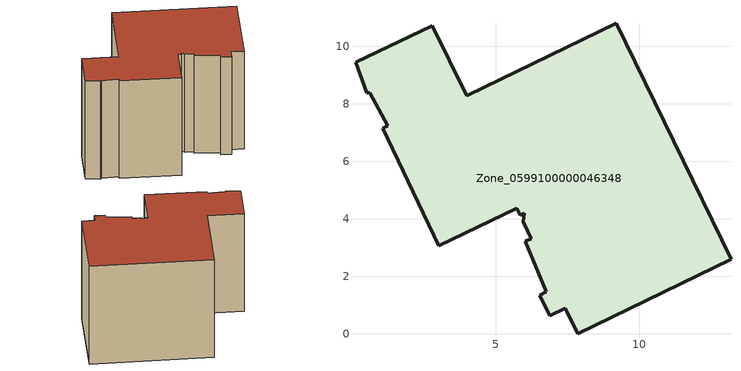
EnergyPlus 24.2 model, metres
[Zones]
Zone_0599100000046348
 floor ground (C_G): 0.52,8.39 0.12,9.45 2.79,10.73 3.99,8.28 9.2,10.81 13.19,2.59 7.85,0 7.42,0.89 6.88,0.63 6.53,1.35 6.77,1.46 6.04,3.22 6.23,3.31 5.96,3.9 5.99,4.2 5.85,4.13 5.74,4.38 3.03,3.07 1.07,7.15 1.25,7.23 0.61,8.39 z0
 wall outside (C_F): 7.42,0.89 7.85,0 13.19,2.59 9.2,10.81 3.99,8.28 2.79,10.73 0.12,9.45 0.52,8.39 0.61,8.39 1.25,7.23 1.07,7.15 3.03,3.07 5.74,4.38 5.85,4.13 5.99,4.2 5.96,3.9 6.23,3.31 6.04,3.22 6.77,1.46 6.53,1.35 6.88,0.63 7.42,0.89 z0:8.54
 roof outside (C_R): 5.85,4.13 5.99,4.2 5.96,3.9 6.23,3.31 6.04,3.22 6.77,1.46 6.53,1.35 6.88,0.63 7.42,0.89 7.85,0 13.19,2.59 9.2,10.81 3.99,8.28 2.79,10.73 0.12,9.45 0.52,8.39 0.61,8.39 1.25,7.23 1.07,7.15 3.03,3.07 5.74,4.38 z8.54
[BUILDING]
Pand.0599100000046348: North Axis=0; Terrain=City; Loads Convergence Tolerance Value=0.04; Temperature Convergence Tolerance Value=0.4; Solar Distribution=FullExterior; Maximum Number of Warmup Days=25; Minimum Number of Warmup Days=1
[Site:Location]
Rotterdam.The.Hague.AP_ZH_NLD Design_Conditions: Latitude=51.96; Longitude=4.45; Time Zone=1; Elevation=-4.5
[SITE:GROUNDTEMPERATURE:BUILDINGSURFACE]
18, 18, 18, 18, 18, 18, 18, 18, 18, 18, 18, 18
[MATERIAL] Thermal Absorptance=0.9; Solar Absorptance=0.7; Visible Absorptance=0.7
Name | Roughness | Thickness | Conductivity | Density | Specific Heat
G.TC.1946-1964 | MediumSmooth | 0.15 | 1 | 540 | 1210
F.TC.1946-1964 | Rough | 0.3 | 0.857143 | 1920 | 840
R.TC.1946-1964 | MediumRough | 0.2 | 0.235294 | 1500 | 1000
[CONSTRUCTION]
C_G: G.TC.1946-1964
C_F: F.TC.1946-1964
C_R: R.TC.1946-1964
[ZONE]
Zone_0599100000046348: Type=1; Multiplier=1; Ceiling Height=Autocalculate; Volume=Autocalculate; Floor Area=autocalculate; Part of Total Floor Area=Yes
[ZONEINFILTRATION:DESIGNFLOWRATE]
Infil_Zone_0599100000046348: Zone or ZoneList or Space or SpaceList=Zone_0599100000046348; Schedule=AlwaysOn; Design Flow Rate Calculation Method=Flow/Area; Flow Rate per Floor Area=0.003; Constant Term Coefficient=1; Temperature Term Coefficient=0; Velocity Term Coefficient=0; Velocity Squared Term Coefficient=0
[HVACTEMPLATE:ZONE:IDEALLOADSAIRSYSTEM]
Zone_0599100000046348: Maximum Heating Supply Air Temperature=50; Minimum Cooling Supply Air Temperature=13; Maximum Heating Supply Air Humidity Ratio=0.0156; Minimum Cooling Supply Air Humidity Ratio=0.0077; Heating Limit=NoLimit; Cooling Limit=NoLimit; Dehumidification Control Type=ConstantSensibleHeatRatio; Cooling Sensible Heat Ratio=0.7; Dehumidification Setpoint=60; Humidification Control Type=None; Humidification Setpoint=30; Outdoor Air Method=None; Outdoor Air Flow Rate per Person=0.00944; Outdoor Air Flow Rate per Zone Floor Area=0; Outdoor Air Flow Rate per Zone=0; Demand Controlled Ventilation Type=None; Outdoor Air Economizer Type=NoEconomizer; Heat Recovery Type=None; Sensible Heat Recovery Effectiveness=0.7; Latent Heat Recovery Effectiveness=0.65
[ZONECONTROL:THERMOSTAT]
ThermostatControl_Zone_0599100000046348: Zone or ZoneList=Zone_0599100000046348; Control Type Schedule=DualSetpointControlType; Control 1=Thermostat_Zone_0599100000046348; Temperature Difference Between Cutout And Setpoint=0
[THERMOSTATSETPOINT:DUALSETPOINT]
Thermostat_Zone_0599100000046348: Heating Setpoint Temperature Schedule=HeatingSetpoint_Zone_0599100000046348; Cooling Setpoint Temperature Schedule=CoolingSetpoint_Zone_0599100000046348
[SCHEDULE:COMPACT]
HeatingSetpoint_Zone_0599100000046348: Through: 12/31, For: AllDays, Until: 24:00, 21
CoolingSetpoint_Zone_0599100000046348: Through: 12/31, For: AllDays, Until: 24:00, 24
DualSetpointControlType: Through: 12/31, For: AllDays, Until: 24:00, 4
AlwaysOn: Through: 12/31, For: AllDays, Until: 24:00, 1
